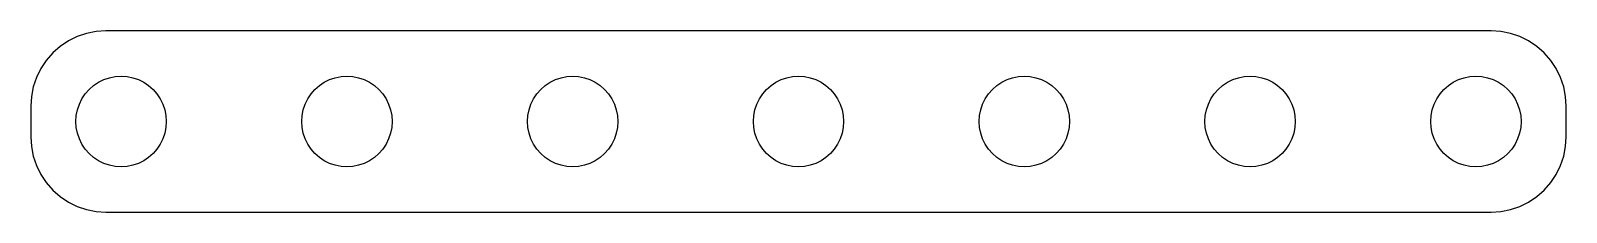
# Model space of a CAD drawing. Header units: metres. Extents: x -51 to 51, y -6 to 6.
import ezdxf

# ---------------------------------------------------------------- set-up
doc = ezdxf.new("R2010")
doc.units = ezdxf.units.M

msp = doc.modelspace()

# ---------------------------------------------------------------- linework, layer by layer
for p, q in [((-48.505, 5.33511), (-49.0488, 4.97176)), ((-47.9184, 5.62439), (-48.505, 5.33511)), ((-47.2991, 5.83463), (-47.9184, 5.62439)), ((-46.6576, 5.96222), (-47.2991, 5.83463)), ((-46.005, 6.00499), (-46.6576, 5.96222)), ((46.005, 6.00499), (-46.005, 6.00499)), ((46.6576, 5.96222), (46.005, 6.00499)), ((47.2991, 5.83463), (46.6576, 5.96222)), ((47.9184, 5.62439), (47.2991, 5.83463)), ((48.505, 5.33511), (47.9184, 5.62439)), ((49.0488, 4.97176), (48.505, 5.33511)), ((-49.5405, 4.54053), (-49.9718, 4.0488)), ((-49.0488, 4.97176), (-49.5405, 4.54053)), ((49.5405, 4.54053), (49.0488, 4.97176)), ((49.9718, 4.0488), (49.5405, 4.54053)), ((-50.3351, 3.50499), (-50.6244, 2.91841)), ((-49.9718, 4.0488), (-50.3351, 3.50499)), ((50.3351, 3.50499), (49.9718, 4.0488)), ((50.6244, 2.91841), (50.3351, 3.50499)), ((-50.8346, 2.29909), (-50.9622, 1.65762)), ((-50.6244, 2.91841), (-50.8346, 2.29909)), ((-47.3801, 1.82628), (-47.1213, 2.12131)), ((-47.1213, 2.12131), (-46.8263, 2.38005)), ((-46.8263, 2.38005), (-46.5, 2.59807)), ((-46.5, 2.59807), (-46.148, 2.77164)), ((-46.148, 2.77164), (-45.7765, 2.89777)), ((-45.7765, 2.89777), (-45.3916, 2.97432)), ((-45.3916, 2.97432), (-45, 3)), ((-45, 3), (-44.6084, 2.97432)), ((-44.6084, 2.97432), (-44.2235, 2.89777)), ((-44.2235, 2.89777), (-43.8519, 2.77164)), ((-43.8519, 2.77164), (-43.5, 2.59807)), ((-43.5, 2.59807), (-43.1737, 2.38005)), ((-43.1737, 2.38005), (-42.8787, 2.12131)), ((-42.8787, 2.12131), (-42.6199, 1.82628)), ((-32.3801, 1.82628), (-32.1213, 2.12131)), ((-32.1213, 2.12131), (-31.8263, 2.38005)), ((-31.8263, 2.38005), (-31.5, 2.59807)), ((-31.5, 2.59807), (-31.148, 2.77164)), ((-31.148, 2.77164), (-30.7764, 2.89777)), ((-30.7764, 2.89777), (-30.3916, 2.97432)), ((-30.3916, 2.97432), (-30, 3)), ((-30, 3), (-29.6084, 2.97432)), ((-29.6084, 2.97432), (-29.2235, 2.89777)), ((-29.2235, 2.89777), (-28.8519, 2.77164)), ((-28.8519, 2.77164), (-28.5, 2.59807)), ((-28.5, 2.59807), (-28.1737, 2.38005)), ((-28.1737, 2.38005), (-27.8787, 2.12131)), ((-27.8787, 2.12131), (-27.6199, 1.82628)), ((-17.3801, 1.82628), (-17.1213, 2.12131)), ((-17.1213, 2.12131), (-16.8263, 2.38005)), ((-16.8263, 2.38005), (-16.5, 2.59807)), ((-16.5, 2.59807), (-16.148, 2.77164)), ((-16.148, 2.77164), (-15.7764, 2.89777)), ((-15.7764, 2.89777), (-15.3916, 2.97432)), ((-15.3916, 2.97432), (-15, 3)), ((-15, 3), (-14.6084, 2.97432)), ((-14.6084, 2.97432), (-14.2235, 2.89777)), ((-14.2235, 2.89777), (-13.8519, 2.77164)), ((-13.8519, 2.77164), (-13.5, 2.59807)), ((-13.5, 2.59807), (-13.1737, 2.38005)), ((-13.1737, 2.38005), (-12.8787, 2.12131)), ((-12.8787, 2.12131), (-12.6199, 1.82628)), ((-2.38005, 1.82628), (-2.12131, 2.12131)), ((-2.12131, 2.12131), (-1.82628, 2.38005)), ((-1.82628, 2.38005), (-1.5, 2.59807)), ((-1.5, 2.59807), (-1.14804, 2.77164)), ((-1.14804, 2.77164), (-0.776443, 2.89777)), ((-0.776443, 2.89777), (-0.391571, 2.97432)), ((-0.391571, 2.97432), (0, 3)), ((0, 3), (0.391571, 2.97432)), ((0.391571, 2.97432), (0.776443, 2.89777)), ((0.776443, 2.89777), (1.14804, 2.77164)), ((1.14804, 2.77164), (1.5, 2.59807)), ((1.5, 2.59807), (1.82628, 2.38005)), ((1.82628, 2.38005), (2.12131, 2.12131)), ((2.12131, 2.12131), (2.38005, 1.82628)), ((12.6199, 1.82628), (12.8787, 2.12131)), ((12.8787, 2.12131), (13.1737, 2.38005)), ((13.1737, 2.38005), (13.5, 2.59807)), ((13.5, 2.59807), (13.8519, 2.77164)), ((13.8519, 2.77164), (14.2235, 2.89777)), ((14.2235, 2.89777), (14.6084, 2.97432)), ((14.6084, 2.97432), (15, 3)), ((15, 3), (15.3916, 2.97432)), ((15.3916, 2.97432), (15.7764, 2.89777)), ((15.7764, 2.89777), (16.148, 2.77164)), ((16.148, 2.77164), (16.5, 2.59807)), ((16.5, 2.59807), (16.8263, 2.38005)), ((16.8263, 2.38005), (17.1213, 2.12131)), ((17.1213, 2.12131), (17.3801, 1.82628)), ((27.6199, 1.82628), (27.8787, 2.12131)), ((27.8787, 2.12131), (28.1737, 2.38005)), ((28.1737, 2.38005), (28.5, 2.59807)), ((28.5, 2.59807), (28.8519, 2.77164)), ((28.8519, 2.77164), (29.2235, 2.89777)), ((29.2235, 2.89777), (29.6084, 2.97432)), ((29.6084, 2.97432), (30, 3)), ((30, 3), (30.3916, 2.97432)), ((30.3916, 2.97432), (30.7764, 2.89777)), ((30.7764, 2.89777), (31.148, 2.77164)), ((31.148, 2.77164), (31.5, 2.59807)), ((31.5, 2.59807), (31.8263, 2.38005)), ((31.8263, 2.38005), (32.1213, 2.12131)), ((32.1213, 2.12131), (32.3801, 1.82628)), ((42.6199, 1.82628), (42.8787, 2.12131)), ((42.8787, 2.12131), (43.1737, 2.38005)), ((43.1737, 2.38005), (43.5, 2.59807)), ((43.5, 2.59807), (43.8519, 2.77164)), ((43.8519, 2.77164), (44.2235, 2.89777)), ((44.2235, 2.89777), (44.6084, 2.97432)), ((44.6084, 2.97432), (45, 3)), ((45, 3), (45.3916, 2.97432)), ((45.3916, 2.97432), (45.7765, 2.89777)), ((45.7765, 2.89777), (46.148, 2.77164)), ((46.148, 2.77164), (46.5, 2.59807)), ((46.5, 2.59807), (46.8263, 2.38005)), ((46.8263, 2.38005), (47.1213, 2.12131)), ((47.1213, 2.12131), (47.3801, 1.82628)), ((50.8346, 2.29909), (50.6244, 2.91841)), ((50.9622, 1.65762), (50.8346, 2.29909)), ((-50.9622, 1.65762), (-51.005, 1.00499)), ((-47.8978, 0.776443), (-47.7716, 1.14804)), ((-47.7716, 1.14804), (-47.5981, 1.5)), ((-47.5981, 1.5), (-47.3801, 1.82628)), ((-42.6199, 1.82628), (-42.4019, 1.5)), ((-42.4019, 1.5), (-42.2284, 1.14804)), ((-42.2284, 1.14804), (-42.1022, 0.776443)), ((-32.8978, 0.776443), (-32.7716, 1.14804)), ((-32.7716, 1.14804), (-32.5981, 1.5)), ((-32.5981, 1.5), (-32.3801, 1.82628)), ((-27.6199, 1.82628), (-27.4019, 1.5)), ((-27.4019, 1.5), (-27.2283, 1.14804)), ((-27.2283, 1.14804), (-27.1022, 0.776443)), ((-17.8978, 0.776443), (-17.7716, 1.14804)), ((-17.7716, 1.14804), (-17.5981, 1.5)), ((-17.5981, 1.5), (-17.3801, 1.82628)), ((-12.6199, 1.82628), (-12.4019, 1.5)), ((-12.4019, 1.5), (-12.2283, 1.14804)), ((-12.2283, 1.14804), (-12.1022, 0.776443)), ((-2.89777, 0.776443), (-2.77164, 1.14804)), ((-2.77164, 1.14804), (-2.59807, 1.5)), ((-2.59807, 1.5), (-2.38005, 1.82628)), ((2.38005, 1.82628), (2.59807, 1.5)), ((2.59807, 1.5), (2.77164, 1.14804)), ((2.77164, 1.14804), (2.89777, 0.776443)), ((12.1022, 0.776443), (12.2283, 1.14804)), ((12.2283, 1.14804), (12.4019, 1.5)), ((12.4019, 1.5), (12.6199, 1.82628)), ((17.3801, 1.82628), (17.5981, 1.5)), ((17.5981, 1.5), (17.7716, 1.14804)), ((17.7716, 1.14804), (17.8978, 0.776443)), ((27.1022, 0.776443), (27.2283, 1.14804)), ((27.2283, 1.14804), (27.4019, 1.5)), ((27.4019, 1.5), (27.6199, 1.82628)), ((32.3801, 1.82628), (32.5981, 1.5)), ((32.5981, 1.5), (32.7716, 1.14804)), ((32.7716, 1.14804), (32.8978, 0.776443)), ((42.1022, 0.776443), (42.2284, 1.14804)), ((42.2284, 1.14804), (42.4019, 1.5)), ((42.4019, 1.5), (42.6199, 1.82628)), ((47.3801, 1.82628), (47.5981, 1.5)), ((47.5981, 1.5), (47.7716, 1.14804)), ((47.7716, 1.14804), (47.8978, 0.776443)), ((51.005, 1.00499), (50.9622, 1.65762)), ((-51.005, 1.00499), (-51.005, -1.00499)), ((-48, 0), (-47.9743, 0.391571)), ((-47.9743, -0.391571), (-48, 0)), ((-47.9743, 0.391571), (-47.8978, 0.776443)), ((-42.1022, 0.776443), (-42.0257, 0.391571)), ((-42.0257, 0.391571), (-42, 0)), ((-42, 0), (-42.0257, -0.391571)), ((-33, 0), (-32.9743, 0.391571)), ((-32.9743, -0.391571), (-33, 0)), ((-32.9743, 0.391571), (-32.8978, 0.776443)), ((-27.1022, 0.776443), (-27.0257, 0.391571)), ((-27.0257, 0.391571), (-27, 0)), ((-27, 0), (-27.0257, -0.391571)), ((-18, 0), (-17.9743, 0.391571)), ((-17.9743, -0.391571), (-18, 0)), ((-17.9743, 0.391571), (-17.8978, 0.776443)), ((-12.1022, 0.776443), (-12.0257, 0.391571)), ((-12.0257, 0.391571), (-12, 0)), ((-12, 0), (-12.0257, -0.391571)), ((-3, 0), (-2.97432, 0.391571)), ((-2.97432, -0.391571), (-3, 0)), ((-2.97432, 0.391571), (-2.89777, 0.776443)), ((2.89777, 0.776443), (2.97432, 0.391571)), ((2.97432, 0.391571), (3, 0)), ((3, 0), (2.97432, -0.391571)), ((12, 0), (12.0257, 0.391571)), ((12.0257, -0.391571), (12, 0)), ((12.0257, 0.391571), (12.1022, 0.776443)), ((17.8978, 0.776443), (17.9743, 0.391571)), ((17.9743, 0.391571), (18, 0)), ((18, 0), (17.9743, -0.391571)), ((27, 0), (27.0257, 0.391571)), ((27.0257, -0.391571), (27, 0)), ((27.0257, 0.391571), (27.1022, 0.776443)), ((32.8978, 0.776443), (32.9743, 0.391571)), ((32.9743, 0.391571), (33, 0)), ((33, 0), (32.9743, -0.391571)), ((42, 0), (42.0257, 0.391571)), ((42.0257, -0.391571), (42, 0)), ((42.0257, 0.391571), (42.1022, 0.776443)), ((47.8978, 0.776443), (47.9743, 0.391571)), ((47.9743, 0.391571), (48, 0)), ((48, 0), (47.9743, -0.391571)), ((51.005, -1.00499), (51.005, 1.00499)), ((-51.005, -1.00499), (-50.9622, -1.65762)), ((-47.8978, -0.776443), (-47.9743, -0.391571)), ((-47.7716, -1.14804), (-47.8978, -0.776443)), ((-42.1022, -0.776443), (-42.2284, -1.14804)), ((-42.0257, -0.391571), (-42.1022, -0.776443)), ((-32.8978, -0.776443), (-32.9743, -0.391571)), ((-32.7716, -1.14804), (-32.8978, -0.776443)), ((-27.1022, -0.776443), (-27.2283, -1.14804)), ((-27.0257, -0.391571), (-27.1022, -0.776443)), ((-17.8978, -0.776443), (-17.9743, -0.391571)), ((-17.7716, -1.14804), (-17.8978, -0.776443)), ((-12.1022, -0.776443), (-12.2283, -1.14804)), ((-12.0257, -0.391571), (-12.1022, -0.776443)), ((-2.89777, -0.776443), (-2.97432, -0.391571)), ((-2.77164, -1.14804), (-2.89777, -0.776443)), ((2.89777, -0.776443), (2.77164, -1.14804)), ((2.97432, -0.391571), (2.89777, -0.776443)), ((12.1022, -0.776443), (12.0257, -0.391571)), ((12.2283, -1.14804), (12.1022, -0.776443)), ((17.8978, -0.776443), (17.7716, -1.14804)), ((17.9743, -0.391571), (17.8978, -0.776443)), ((27.1022, -0.776443), (27.0257, -0.391571)), ((27.2283, -1.14804), (27.1022, -0.776443)), ((32.8978, -0.776443), (32.7716, -1.14804)), ((32.9743, -0.391571), (32.8978, -0.776443)), ((42.1022, -0.776443), (42.0257, -0.391571)), ((42.2284, -1.14804), (42.1022, -0.776443)), ((47.8978, -0.776443), (47.7716, -1.14804)), ((47.9743, -0.391571), (47.8978, -0.776443)), ((50.9622, -1.65762), (51.005, -1.00499)), ((-50.9622, -1.65762), (-50.8346, -2.29909)), ((-47.5981, -1.5), (-47.7716, -1.14804)), ((-47.3801, -1.82628), (-47.5981, -1.5)), ((-47.1213, -2.12131), (-47.3801, -1.82628)), ((-42.6199, -1.82628), (-42.8787, -2.12131)), ((-42.4019, -1.5), (-42.6199, -1.82628)), ((-42.2284, -1.14804), (-42.4019, -1.5)), ((-32.5981, -1.5), (-32.7716, -1.14804)), ((-32.3801, -1.82628), (-32.5981, -1.5)), ((-32.1213, -2.12131), (-32.3801, -1.82628)), ((-27.6199, -1.82628), (-27.8787, -2.12131)), ((-27.4019, -1.5), (-27.6199, -1.82628)), ((-27.2283, -1.14804), (-27.4019, -1.5)), ((-17.5981, -1.5), (-17.7716, -1.14804)), ((-17.3801, -1.82628), (-17.5981, -1.5)), ((-17.1213, -2.12131), (-17.3801, -1.82628)), ((-12.6199, -1.82628), (-12.8787, -2.12131)), ((-12.4019, -1.5), (-12.6199, -1.82628)), ((-12.2283, -1.14804), (-12.4019, -1.5)), ((-2.59807, -1.5), (-2.77164, -1.14804)), ((-2.38005, -1.82628), (-2.59807, -1.5)), ((-2.12131, -2.12131), (-2.38005, -1.82628)), ((2.38005, -1.82628), (2.12131, -2.12131)), ((2.59807, -1.5), (2.38005, -1.82628)), ((2.77164, -1.14804), (2.59807, -1.5)), ((12.4019, -1.5), (12.2283, -1.14804)), ((12.6199, -1.82628), (12.4019, -1.5)), ((12.8787, -2.12131), (12.6199, -1.82628)), ((17.3801, -1.82628), (17.1213, -2.12131)), ((17.5981, -1.5), (17.3801, -1.82628)), ((17.7716, -1.14804), (17.5981, -1.5)), ((27.4019, -1.5), (27.2283, -1.14804)), ((27.6199, -1.82628), (27.4019, -1.5)), ((27.8787, -2.12131), (27.6199, -1.82628)), ((32.3801, -1.82628), (32.1213, -2.12131)), ((32.5981, -1.5), (32.3801, -1.82628)), ((32.7716, -1.14804), (32.5981, -1.5)), ((42.4019, -1.5), (42.2284, -1.14804)), ((42.6199, -1.82628), (42.4019, -1.5)), ((42.8787, -2.12131), (42.6199, -1.82628)), ((47.3801, -1.82628), (47.1213, -2.12131)), ((47.5981, -1.5), (47.3801, -1.82628)), ((47.7716, -1.14804), (47.5981, -1.5)), ((50.8346, -2.29909), (50.9622, -1.65762)), ((-50.8346, -2.29909), (-50.6244, -2.91841)), ((-50.6244, -2.91841), (-50.3351, -3.50499)), ((-46.8263, -2.38005), (-47.1213, -2.12131)), ((-46.5, -2.59807), (-46.8263, -2.38005)), ((-46.148, -2.77164), (-46.5, -2.59807)), ((-45.7765, -2.89777), (-46.148, -2.77164)), ((-45.3916, -2.97432), (-45.7765, -2.89777)), ((-45, -3), (-45.3916, -2.97432)), ((-44.6084, -2.97432), (-45, -3)), ((-44.2235, -2.89777), (-44.6084, -2.97432)), ((-43.8519, -2.77164), (-44.2235, -2.89777)), ((-43.5, -2.59807), (-43.8519, -2.77164)), ((-43.1737, -2.38005), (-43.5, -2.59807)), ((-42.8787, -2.12131), (-43.1737, -2.38005)), ((-31.8263, -2.38005), (-32.1213, -2.12131)), ((-31.5, -2.59807), (-31.8263, -2.38005)), ((-31.148, -2.77164), (-31.5, -2.59807)), ((-30.7764, -2.89777), (-31.148, -2.77164)), ((-30.3916, -2.97432), (-30.7764, -2.89777)), ((-30, -3), (-30.3916, -2.97432)), ((-29.6084, -2.97432), (-30, -3)), ((-29.2235, -2.89777), (-29.6084, -2.97432)), ((-28.8519, -2.77164), (-29.2235, -2.89777)), ((-28.5, -2.59807), (-28.8519, -2.77164)), ((-28.1737, -2.38005), (-28.5, -2.59807)), ((-27.8787, -2.12131), (-28.1737, -2.38005)), ((-16.8263, -2.38005), (-17.1213, -2.12131)), ((-16.5, -2.59807), (-16.8263, -2.38005)), ((-16.148, -2.77164), (-16.5, -2.59807)), ((-15.7764, -2.89777), (-16.148, -2.77164)), ((-15.3916, -2.97432), (-15.7764, -2.89777)), ((-15, -3), (-15.3916, -2.97432)), ((-14.6084, -2.97432), (-15, -3)), ((-14.2235, -2.89777), (-14.6084, -2.97432)), ((-13.8519, -2.77164), (-14.2235, -2.89777)), ((-13.5, -2.59807), (-13.8519, -2.77164)), ((-13.1737, -2.38005), (-13.5, -2.59807)), ((-12.8787, -2.12131), (-13.1737, -2.38005)), ((-1.82628, -2.38005), (-2.12131, -2.12131)), ((-1.5, -2.59807), (-1.82628, -2.38005)), ((-1.14804, -2.77164), (-1.5, -2.59807)), ((-0.776443, -2.89777), (-1.14804, -2.77164)), ((-0.391571, -2.97432), (-0.776443, -2.89777)), ((0, -3), (-0.391571, -2.97432)), ((0.391571, -2.97432), (0, -3)), ((0.776443, -2.89777), (0.391571, -2.97432)), ((1.14804, -2.77164), (0.776443, -2.89777)), ((1.5, -2.59807), (1.14804, -2.77164)), ((1.82628, -2.38005), (1.5, -2.59807)), ((2.12131, -2.12131), (1.82628, -2.38005)), ((13.1737, -2.38005), (12.8787, -2.12131)), ((13.5, -2.59807), (13.1737, -2.38005)), ((13.8519, -2.77164), (13.5, -2.59807)), ((14.2235, -2.89777), (13.8519, -2.77164)), ((14.6084, -2.97432), (14.2235, -2.89777)), ((15, -3), (14.6084, -2.97432)), ((15.3916, -2.97432), (15, -3)), ((15.7764, -2.89777), (15.3916, -2.97432)), ((16.148, -2.77164), (15.7764, -2.89777)), ((16.5, -2.59807), (16.148, -2.77164)), ((16.8263, -2.38005), (16.5, -2.59807)), ((17.1213, -2.12131), (16.8263, -2.38005)), ((28.1737, -2.38005), (27.8787, -2.12131)), ((28.5, -2.59807), (28.1737, -2.38005)), ((28.8519, -2.77164), (28.5, -2.59807)), ((29.2235, -2.89777), (28.8519, -2.77164)), ((29.6084, -2.97432), (29.2235, -2.89777)), ((30, -3), (29.6084, -2.97432)), ((30.3916, -2.97432), (30, -3)), ((30.7764, -2.89777), (30.3916, -2.97432)), ((31.148, -2.77164), (30.7764, -2.89777)), ((31.5, -2.59807), (31.148, -2.77164)), ((31.8263, -2.38005), (31.5, -2.59807)), ((32.1213, -2.12131), (31.8263, -2.38005)), ((43.1737, -2.38005), (42.8787, -2.12131)), ((43.5, -2.59807), (43.1737, -2.38005)), ((43.8519, -2.77164), (43.5, -2.59807)), ((44.2235, -2.89777), (43.8519, -2.77164)), ((44.6084, -2.97432), (44.2235, -2.89777)), ((45, -3), (44.6084, -2.97432)), ((45.3916, -2.97432), (45, -3)), ((45.7765, -2.89777), (45.3916, -2.97432)), ((46.148, -2.77164), (45.7765, -2.89777)), ((46.5, -2.59807), (46.148, -2.77164)), ((46.8263, -2.38005), (46.5, -2.59807)), ((47.1213, -2.12131), (46.8263, -2.38005)), ((50.3351, -3.50499), (50.6244, -2.91841)), ((50.6244, -2.91841), (50.8346, -2.29909)), ((-50.3351, -3.50499), (-49.9718, -4.0488)), ((-49.9718, -4.0488), (-49.5405, -4.54053)), ((49.5405, -4.54053), (49.9718, -4.0488)), ((49.9718, -4.0488), (50.3351, -3.50499)), ((-49.5405, -4.54053), (-49.0488, -4.97176)), ((-49.0488, -4.97176), (-48.505, -5.33511)), ((48.505, -5.33511), (49.0488, -4.97176)), ((49.0488, -4.97176), (49.5405, -4.54053)), ((-48.505, -5.33511), (-47.9184, -5.62439)), ((-47.9184, -5.62439), (-47.2991, -5.83463)), ((-47.2991, -5.83463), (-46.6576, -5.96222)), ((-46.6576, -5.96222), (-46.005, -6.00499)), ((-46.005, -6.00499), (46.005, -6.00499)), ((46.005, -6.00499), (46.6576, -5.96222)), ((46.6576, -5.96222), (47.2991, -5.83463)), ((47.2991, -5.83463), (47.9184, -5.62439)), ((47.9184, -5.62439), (48.505, -5.33511))]:
    msp.add_line(p, q)

doc.saveas('drawing.dxf')
